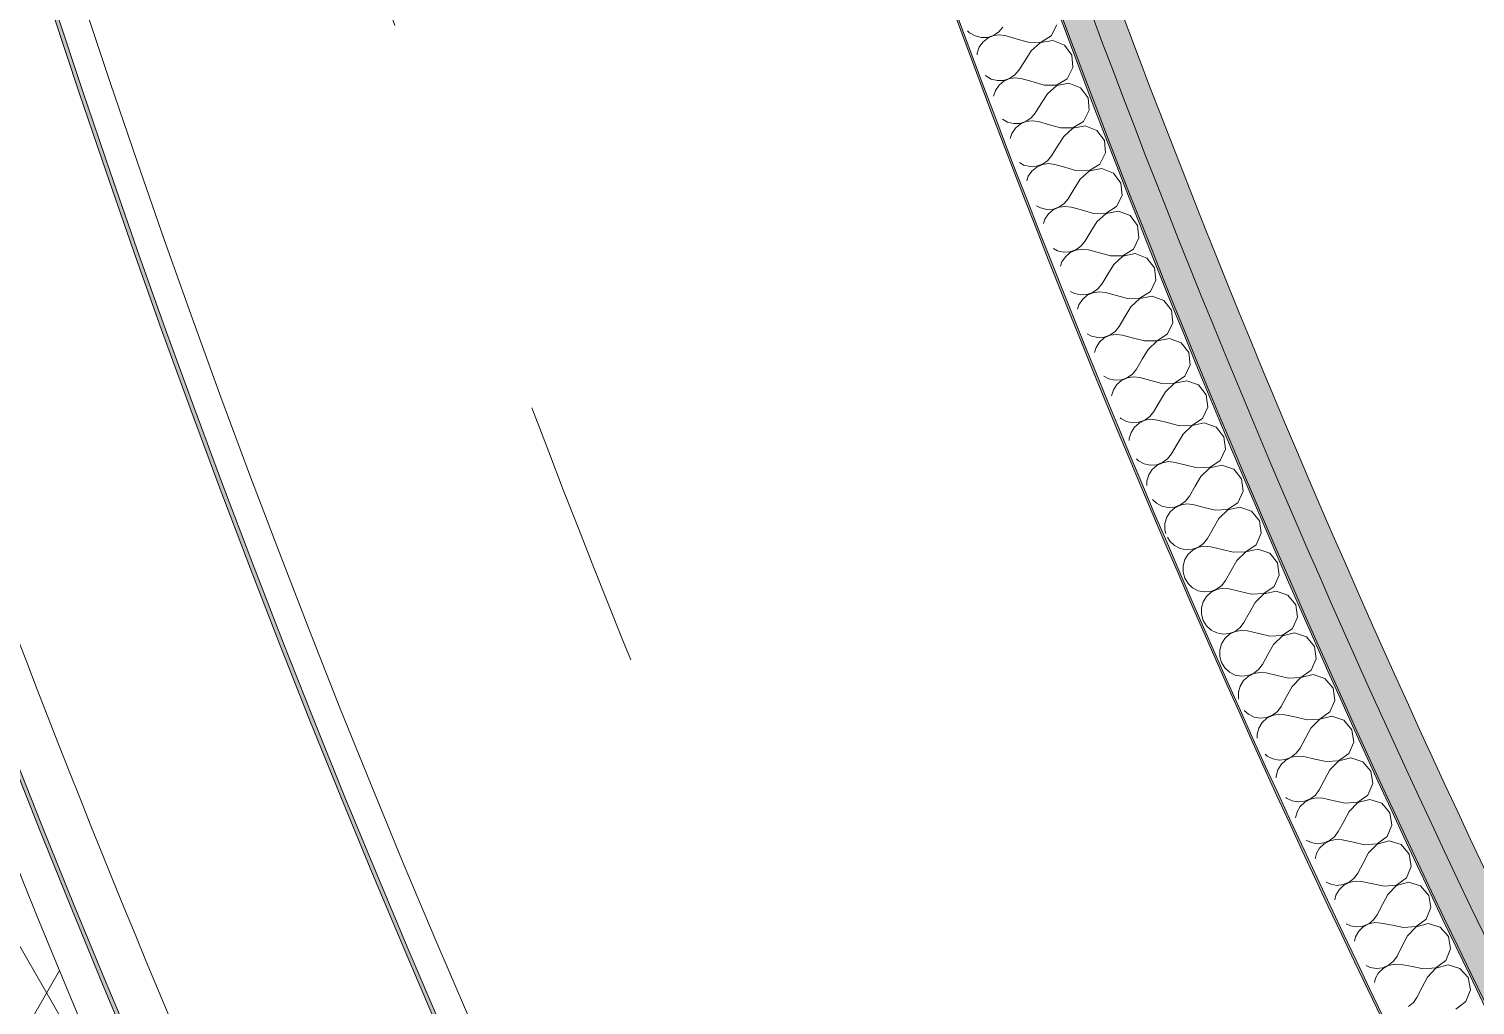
# Model space of a CAD drawing. Header units: millimetres. Extents: x -50172 to 74273, y -80883 to 11206.
# Drawn here: x -41434 to -40680, y -66356 to -65847 of the extents above; entities that cross this region are included whole.
import ezdxf

# ---------------------------------------------------------------- set-up
doc = ezdxf.new("R2010")
doc.units = ezdxf.units.MM
doc.header["$MEASUREMENT"] = 0
doc.linetypes.add('Double Dashed', pattern=[1093.611073, 529.166651, -211.666656, 141.111112, -211.666656])
for name, color, linetype in [('A-25-M_Wall_Ext', 7, 'Continuous'), ('A-25-M_Wall_Int', 7, 'Continuous'), ('New_A-15-MG_Structural_Grid_Phase_2', 7, 'Continuous'), ('New_A-20-M_Floor_Slab', 7, 'Continuous')]:
    doc.layers.add(name, color=color, linetype=linetype)
for name, color, linetype, lineweight in [('A-25-M_Wall_Ext_Pen_No__1', 7, 'Continuous', 13), ('A-25-M_Wall_Int_Pen_No__1', 7, 'Continuous', 13), ('A-25-M_Wall_Int_Pen_No__150', 7, 'Continuous', 0), ('New_A-20-M_Floor_Slab_Pen_No__89', 8, 'Continuous', 20)]:
    doc.layers.add(name, color=color, linetype=linetype, lineweight=lineweight)
for name, color, linetype, lineweight, true_color in [('A-25-M_Wall_Ext_Pen_No__107', 7, 'Continuous', 15, 0xa6a6a6), ('A-25-M_Wall_Int_Pen_No__107', 7, 'Continuous', 15, 0xa6a6a6), ('A-25-M_Wall_Int_Pen_No__81', 7, 'Continuous', 20, 0x6a6a6a), ('New_A-15-MG_Structural_Grid_Phase_2_Pen_No__222', 7, 'Continuous', 13, 0x65af33)]:
    doc.layers.add(name, color=color, linetype=linetype, lineweight=lineweight, true_color=true_color)
pattern_1 = [(60, (0, 0), (-43.30127, 25), []), (120, (0, 0), (43.30127, 25), [])]

# ---------------------------------------------------------------- blocks, each defined once
blk = doc.blocks.new('Slab_72_1', base_point=(-42333.29, -61441.2))
at = {"layer": 'New_A-20-M_Floor_Slab_Pen_No__89', "linetype": 'Continuous', "flags": 128}
blk.add_lwpolyline([(-42333.29, -61441.2), (-41972.22, -61401.42), (-41891.31, -61215.87), (-38443.39, -62719.34), (-39389.38, -64888.81), (-38066.61, -65465.6), (-36669.45, -66074.83), (-37137.69, -67148.64), (-37136.69, -67149.07), (-38218.56, -69630.14, -0.146996), (-40926.49, -67202.74, -0.080916), (-41673.87, -65403.74, -0.028315)], format="xyb", close=True, dxfattribs=at)
blk = doc.blocks.new('Wall_157_1', base_point=(-41867.68, -65448.92))
at = {"layer": 'A-25-M_Wall_Ext_Pen_No__107', "linetype": 'Continuous', "lineweight": 0, "true_color": 0x535353}
for points in [[(-41554.07, -65375.82, 0.226795), (-38161.1, -69523.83), (-38160.27, -69522.01, -0.226793), (-41552.13, -65375.36)], [(-41702.11, -65410.33, 0.226935), (-38224.12, -69662.16), (-38223.3, -69660.34, -0.226933), (-41700.16, -65409.87)]]:
    blk.add_hatch(color=251, dxfattribs=at).paths.add_polyline_path(points)
at = {"layer": 'A-25-M_Wall_Ext_Pen_No__107', "linetype": 'Continuous'}
h = blk.add_hatch(dxfattribs=at)
h.set_pattern_fill('Plaster_0001', color=256, style=0, pattern_type=2)
h.set_pattern_definition([(129.2839, (0, 0), (134.0639, 109.6671), [0, -100]), (129.2839, (-98.69, -16.13), (134.0639, 109.6671), [0, -100])])
h.paths.add_polyline_path([(-41552.13, -65375.36, 0.226793), (-38160.27, -69522.01), (-38154.05, -69508.36, -0.226779), (-41537.52, -65371.96)])
h = blk.add_hatch(dxfattribs=at)
h.set_pattern_fill('Batt_Insulation_0001', color=256, style=0, pattern_type=2)
h.set_pattern_definition(pattern_1)
h.paths.add_polyline_path([(-41817.04, -65437.12, 0.227038), (-38273.05, -69769.55), (-38231.59, -69678.54, -0.226951), (-41719.64, -65414.41)])
h = blk.add_hatch(dxfattribs=at)
h.set_pattern_fill('Plywood_0001', color=256, style=0, pattern_type=2)
h.set_pattern_definition([(0, (0, 0), (0, 200), [])])
h.paths.add_polyline_path([(-41719.64, -65414.41, 0.226951), (-38231.59, -69678.54), (-38224.12, -69662.16, -0.226935), (-41702.11, -65410.33)])
h = blk.add_hatch(dxfattribs=at)
h.set_pattern_fill('Batt_Insulation_0001', color=256, style=0, pattern_type=2)
h.set_pattern_definition(pattern_1)
h.paths.add_polyline_path([(-41841.39, -65442.79, 0.22706), (-38283.41, -69792.3), (-38273.05, -69769.55, -0.227038), (-41817.04, -65437.12)])
blk.add_hatch(color=256, dxfattribs=at).paths.add_polyline_path([(-41867.68, -65448.92, 0.227083), (-38294.61, -69816.87), (-38283.41, -69792.3, -0.22706), (-41841.39, -65442.79)])
at = {"layer": 'A-25-M_Wall_Ext_Pen_No__1', "linetype": 'Continuous'}
for radius, start, end in [(6211.09, 193.725814, 244.838824), (6209.09, 193.726008, 244.838609), (6194.09, 193.727472, 244.836991), (6381.09, 193.709723, 244.85662), (6363.09, 193.711386, 244.854781), (6361.09, 193.711571, 244.854576), (6481.09, 193.700651, 244.866652), (6506.09, 193.698427, 244.869112), (6533.09, 193.696044, 244.871747)]:
    blk.add_arc((-35520.36, -63902.08), radius, start, end, dxfattribs=at)
blk = doc.blocks.new('*X536')
at = {"layer": 'A-25-M_Wall_Int_Pen_No__150', "linetype": 'Continuous'}
for p, q in [((-40901.19, -65851.11), (-40898.23, -65845.32)), ((-40944.74, -65848.4), (-40943.7, -65849.48)), ((-40943.7, -65849.48), (-40940.85, -65851.14)), ((-40940.85, -65851.14), (-40937.66, -65851.95)), ((-40937.66, -65851.95), (-40934.37, -65851.86)), ((-40934.22, -65852.25), (-40936.77, -65854.32)), ((-40934.37, -65851.86), (-40931.24, -65850.86)), ((-40931.21, -65850.95), (-40934.22, -65852.25)), ((-40931.24, -65850.86), (-40928.5, -65849.05)), ((-40927.95, -65850.54), (-40931.21, -65850.95)), ((-40928.5, -65849.05), (-40926.36, -65846.55)), ((-40924.7, -65851.03), (-40927.95, -65850.54)), ((-40918.98, -65852.73), (-40924.7, -65851.03)), ((-40913.27, -65854.42), (-40918.98, -65852.73)), ((-40906.76, -65854.48), (-40901.19, -65851.11)), ((-40939.73, -65860.14), (-40939.78, -65860.98)), ((-40938.66, -65857.02), (-40939.73, -65860.14)), ((-40936.77, -65854.32), (-40938.66, -65857.02)), ((-40911.59, -65858.89), (-40914.79, -65863.92)), ((-40913.27, -65854.42), (-40906.76, -65854.48)), ((-40906.72, -65854.57), (-40911.59, -65858.89)), ((-40900.31, -65853.47), (-40906.72, -65854.57)), ((-40894.27, -65855.89), (-40900.31, -65853.47)), ((-40890.41, -65861.12), (-40894.27, -65855.89)), ((-40914.79, -65863.92), (-40917.99, -65868.95)), ((-40892.8, -65873.41), (-40889.86, -65867.6)), ((-40889.86, -65867.6), (-40890.41, -65861.12)), ((-40935.54, -65871.72), (-40935.31, -65871.95)), ((-40935.31, -65871.95), (-40932.45, -65873.6)), ((-40932.45, -65873.6), (-40929.26, -65874.4)), ((-40929.26, -65874.4), (-40925.97, -65874.29)), ((-40925.83, -65874.68), (-40928.37, -65876.77)), ((-40925.97, -65874.29), (-40922.85, -65873.29)), ((-40922.81, -65873.38), (-40925.83, -65874.68)), ((-40922.85, -65873.29), (-40920.12, -65871.46)), ((-40919.56, -65872.95), (-40922.81, -65873.38)), ((-40920.12, -65871.46), (-40917.99, -65868.95)), ((-40916.3, -65873.43), (-40919.56, -65872.95)), ((-40910.58, -65875.1), (-40916.3, -65873.43)), ((-40904.86, -65876.77), (-40910.58, -65875.1)), ((-40898.35, -65876.81), (-40892.8, -65873.41)), ((-40891.91, -65875.76), (-40898.32, -65876.9)), ((-40885.86, -65878.16), (-40891.91, -65875.76)), ((-40930.24, -65879.48), (-40931.28, -65882.53)), ((-40928.37, -65876.77), (-40930.24, -65879.48)), ((-40903.17, -65881.24), (-40906.35, -65886.28)), ((-40904.86, -65876.77), (-40898.35, -65876.81)), ((-40898.32, -65876.9), (-40903.17, -65881.24)), ((-40881.98, -65883.38), (-40885.86, -65878.16)), ((-40906.35, -65886.28), (-40909.52, -65891.32)), ((-40884.32, -65895.67), (-40881.4, -65889.86)), ((-40881.4, -65889.86), (-40881.98, -65883.38)), ((-40926.53, -65894.57), (-40923.97, -65896.03)), ((-40923.97, -65896.03), (-40920.77, -65896.82)), ((-40920.77, -65896.82), (-40917.49, -65896.69)), ((-40917.34, -65897.08), (-40919.87, -65899.18)), ((-40917.49, -65896.69), (-40914.36, -65895.68)), ((-40914.33, -65895.77), (-40917.34, -65897.08)), ((-40914.36, -65895.68), (-40911.64, -65893.84)), ((-40911.07, -65895.32), (-40914.33, -65895.77)), ((-40911.64, -65893.84), (-40909.52, -65891.32)), ((-40907.82, -65895.79), (-40911.07, -65895.32)), ((-40902.09, -65897.44), (-40907.82, -65895.79)), ((-40896.36, -65899.08), (-40902.09, -65897.44)), ((-40889.85, -65899.09), (-40884.32, -65895.67)), ((-40883.42, -65898.02), (-40889.82, -65899.18)), ((-40877.36, -65900.4), (-40883.42, -65898.02)), ((-40921.73, -65901.9), (-40922.61, -65904.51)), ((-40919.87, -65899.18), (-40921.73, -65901.9)), ((-40894.65, -65903.54), (-40897.81, -65908.6)), ((-40896.36, -65899.08), (-40889.85, -65899.09)), ((-40889.82, -65899.18), (-40894.65, -65903.54)), ((-40873.45, -65905.6), (-40877.36, -65900.4)), ((-40872.85, -65912.07), (-40873.45, -65905.6)), ((-40897.81, -65908.6), (-40900.96, -65913.66)), ((-40875.74, -65917.9), (-40872.85, -65912.07)), ((-40917.62, -65917.16), (-40915.39, -65918.42)), ((-40915.39, -65918.42), (-40912.19, -65919.2)), ((-40912.19, -65919.2), (-40908.9, -65919.06)), ((-40908.75, -65919.45), (-40911.28, -65921.56)), ((-40908.9, -65919.06), (-40905.79, -65918.03)), ((-40905.75, -65918.12), (-40908.75, -65919.45)), ((-40905.79, -65918.03), (-40903.07, -65916.18)), ((-40902.5, -65917.66), (-40905.75, -65918.12)), ((-40903.07, -65916.18), (-40900.96, -65913.66)), ((-40899.24, -65918.12), (-40902.5, -65917.66)), ((-40893.51, -65919.74), (-40899.24, -65918.12)), ((-40887.77, -65921.36), (-40893.51, -65919.74)), ((-40881.26, -65921.34), (-40875.74, -65917.9)), ((-40874.83, -65920.25), (-40881.23, -65921.43)), ((-40868.76, -65922.6), (-40874.83, -65920.25)), ((-40913.13, -65924.28), (-40913.89, -65926.61)), ((-40911.28, -65921.56), (-40913.13, -65924.28)), ((-40886.04, -65925.81), (-40889.18, -65930.88)), ((-40887.77, -65921.36), (-40881.26, -65921.34)), ((-40881.23, -65921.43), (-40886.04, -65925.81)), ((-40864.83, -65927.78), (-40868.76, -65922.6)), ((-40864.21, -65934.25), (-40864.83, -65927.78)), ((-40894.41, -65938.49), (-40892.31, -65935.95)), ((-40889.18, -65930.88), (-40892.31, -65935.95)), ((-40867.07, -65940.09), (-40864.21, -65934.25)), ((-40908.76, -65939.64), (-40906.72, -65940.78)), ((-40906.72, -65940.78), (-40903.51, -65941.54)), ((-40903.51, -65941.54), (-40900.23, -65941.39)), ((-40900.08, -65941.78), (-40902.59, -65943.9)), ((-40900.23, -65941.39), (-40897.12, -65940.35)), ((-40897.08, -65940.44), (-40900.08, -65941.78)), ((-40897.12, -65940.35), (-40894.41, -65938.49)), ((-40893.83, -65939.97), (-40897.08, -65940.44)), ((-40890.57, -65940.41), (-40893.83, -65939.97)), ((-40884.83, -65942.01), (-40890.57, -65940.41)), ((-40879.09, -65943.61), (-40884.83, -65942.01)), ((-40879.09, -65943.61), (-40872.58, -65943.56)), ((-40872.58, -65943.56), (-40867.07, -65940.09)), ((-40866.15, -65942.44), (-40872.54, -65943.65)), ((-40860.07, -65944.76), (-40866.15, -65942.44)), ((-40904.43, -65946.63), (-40905.14, -65948.81)), ((-40902.59, -65943.9), (-40904.43, -65946.63)), ((-40877.34, -65948.05), (-40880.45, -65953.13)), ((-40872.54, -65943.65), (-40877.34, -65948.05)), ((-40856.12, -65949.93), (-40860.07, -65944.76)), ((-40855.47, -65956.4), (-40856.12, -65949.93)), ((-40885.65, -65960.76), (-40883.57, -65958.21)), ((-40880.45, -65953.13), (-40883.57, -65958.21)), ((-40858.31, -65962.25), (-40855.47, -65956.4)), ((-40899.94, -65962), (-40897.95, -65963.1)), ((-40897.95, -65963.1), (-40894.75, -65963.85)), ((-40893.81, -65966.2), (-40895.64, -65968.94)), ((-40894.75, -65963.85), (-40891.46, -65963.69)), ((-40891.31, -65964.07), (-40893.81, -65966.2)), ((-40891.46, -65963.69), (-40888.35, -65962.63)), ((-40888.32, -65962.72), (-40891.31, -65964.07)), ((-40888.35, -65962.63), (-40885.65, -65960.76)), ((-40885.07, -65962.24), (-40888.32, -65962.72)), ((-40881.81, -65962.66), (-40885.07, -65962.24)), ((-40876.06, -65964.24), (-40881.81, -65962.66)), ((-40870.31, -65965.81), (-40876.06, -65964.24)), ((-40870.31, -65965.81), (-40863.8, -65965.74)), ((-40863.77, -65965.83), (-40868.54, -65970.25)), ((-40863.8, -65965.74), (-40858.31, -65962.25)), ((-40857.38, -65964.59), (-40863.77, -65965.83)), ((-40851.29, -65966.89), (-40857.38, -65964.59)), ((-40895.64, -65968.94), (-40896.34, -65971.12)), ((-40868.54, -65970.25), (-40871.64, -65975.34)), ((-40847.32, -65972.04), (-40851.29, -65966.89)), ((-40846.64, -65978.51), (-40847.32, -65972.04)), ((-40876.81, -65982.99), (-40874.73, -65980.44)), ((-40871.64, -65975.34), (-40874.73, -65980.44)), ((-40849.46, -65984.37), (-40846.64, -65978.51)), ((-40891.16, -65984.25), (-40889.09, -65985.39)), ((-40889.09, -65985.39), (-40885.88, -65986.12)), ((-40884.94, -65988.47), (-40886.76, -65991.22)), ((-40885.88, -65986.12), (-40882.6, -65985.94)), ((-40882.45, -65986.33), (-40884.94, -65988.47)), ((-40882.6, -65985.94), (-40879.5, -65984.87)), ((-40879.46, -65984.96), (-40882.45, -65986.33)), ((-40879.5, -65984.87), (-40876.81, -65982.99)), ((-40876.21, -65984.47), (-40879.46, -65984.96)), ((-40872.95, -65984.88), (-40876.21, -65984.47)), ((-40867.2, -65986.43), (-40872.95, -65984.88)), ((-40861.44, -65987.98), (-40867.2, -65986.43)), ((-40861.44, -65987.98), (-40854.93, -65987.88)), ((-40854.9, -65987.97), (-40859.66, -65992.41)), ((-40854.93, -65987.88), (-40849.46, -65984.37)), ((-40848.52, -65986.7), (-40854.9, -65987.97)), ((-40842.42, -65988.98), (-40848.52, -65986.7)), ((-40886.76, -65991.22), (-40887.5, -65993.54)), ((-40859.66, -65992.41), (-40862.73, -65997.52)), ((-40838.42, -65994.11), (-40842.42, -65988.98)), ((-40837.72, -66000.58), (-40838.42, -65994.11)), ((-40867.86, -66005.19), (-40865.8, -66002.63)), ((-40862.73, -65997.52), (-40865.8, -66002.63)), ((-40840.51, -66006.45), (-40837.72, -66000.58)), ((-40882.43, -66006.39), (-40880.14, -66007.63)), ((-40880.14, -66007.63), (-40876.93, -66008.35)), ((-40875.98, -66010.7), (-40877.78, -66013.45)), ((-40876.93, -66008.35), (-40873.65, -66008.16)), ((-40873.49, -66008.55), (-40875.98, -66010.7)), ((-40873.65, -66008.16), (-40870.55, -66007.08)), ((-40870.51, -66007.17), (-40873.49, -66008.55)), ((-40870.55, -66007.08), (-40867.86, -66005.19)), ((-40867.27, -66006.66), (-40870.51, -66007.17)), ((-40864, -66007.06), (-40867.27, -66006.66)), ((-40858.24, -66008.59), (-40864, -66007.06)), ((-40852.48, -66010.11), (-40858.24, -66008.59)), ((-40852.48, -66010.11), (-40845.97, -66009.99)), ((-40845.94, -66010.08), (-40850.68, -66014.54)), ((-40845.97, -66009.99), (-40840.51, -66006.45)), ((-40839.56, -66008.78), (-40845.94, -66010.08)), ((-40833.45, -66011.03), (-40839.56, -66008.78)), ((-40829.44, -66016.15), (-40833.45, -66011.03)), ((-40877.78, -66013.45), (-40878.61, -66016.09)), ((-40850.68, -66014.54), (-40853.73, -66019.65)), ((-40828.7, -66022.61), (-40829.44, -66016.15)), ((-40858.83, -66027.35), (-40856.78, -66024.78)), ((-40853.73, -66019.65), (-40856.78, -66024.78)), ((-40831.47, -66028.5), (-40828.7, -66022.61)), ((-40873.74, -66028.42), (-40871.1, -66029.84)), ((-40871.1, -66029.84), (-40867.89, -66030.55)), ((-40866.93, -66032.89), (-40868.72, -66035.65)), ((-40867.89, -66030.55), (-40864.6, -66030.35)), ((-40864.45, -66030.73), (-40866.93, -66032.89)), ((-40864.6, -66030.35), (-40861.51, -66029.25)), ((-40861.47, -66029.34), (-40864.45, -66030.73)), ((-40861.51, -66029.25), (-40858.83, -66027.35)), ((-40858.23, -66028.82), (-40861.47, -66029.34)), ((-40854.96, -66029.2), (-40858.23, -66028.82)), ((-40849.2, -66030.71), (-40854.96, -66029.2)), ((-40843.43, -66032.21), (-40849.2, -66030.71)), ((-40843.43, -66032.21), (-40836.92, -66032.06)), ((-40836.88, -66032.14), (-40841.61, -66036.62)), ((-40836.92, -66032.06), (-40831.47, -66028.5)), ((-40830.51, -66030.82), (-40836.88, -66032.14)), ((-40824.4, -66033.05), (-40830.51, -66030.82)), ((-40820.36, -66038.15), (-40824.4, -66033.05)), ((-40868.72, -66035.65), (-40869.67, -66038.75)), ((-40841.61, -66036.62), (-40844.64, -66041.76)), ((-40819.6, -66044.61), (-40820.36, -66038.15)), ((-40849.71, -66049.47), (-40847.66, -66046.89)), ((-40844.64, -66041.76), (-40847.66, -66046.89)), ((-40822.34, -66050.51), (-40819.6, -66044.61)), ((-40865.15, -66050.2), (-40864.88, -66050.47)), ((-40864.88, -66050.47), (-40861.97, -66052.02)), ((-40861.97, -66052.02), (-40858.75, -66052.71)), ((-40857.78, -66055.05), (-40859.56, -66057.82)), ((-40858.75, -66052.71), (-40855.47, -66052.49)), ((-40855.31, -66052.88), (-40857.78, -66055.05)), ((-40855.47, -66052.49), (-40852.38, -66051.38)), ((-40852.34, -66051.47), (-40855.31, -66052.88)), ((-40852.38, -66051.38), (-40849.71, -66049.47)), ((-40849.1, -66050.94), (-40852.34, -66051.47)), ((-40845.83, -66051.31), (-40849.1, -66050.94)), ((-40840.06, -66052.79), (-40845.83, -66051.31)), ((-40834.28, -66054.27), (-40840.06, -66052.79)), ((-40834.28, -66054.27), (-40827.78, -66054.09)), ((-40827.74, -66054.18), (-40832.44, -66058.67)), ((-40827.78, -66054.09), (-40822.34, -66050.51)), ((-40821.37, -66052.83), (-40827.74, -66054.18)), ((-40815.25, -66055.03), (-40821.37, -66052.83)), ((-40811.19, -66060.11), (-40815.25, -66055.03)), ((-40860.52, -66060.97), (-40860.53, -66061.92)), ((-40859.56, -66057.82), (-40860.52, -66060.97)), ((-40835.45, -66063.82), (-40838.46, -66068.97)), ((-40832.44, -66058.67), (-40835.45, -66063.82)), ((-40810.4, -66066.56), (-40811.19, -66060.11)), ((-40856.71, -66071.6), (-40855.66, -66072.61)), ((-40843.15, -66073.48), (-40840.49, -66071.55)), ((-40840.49, -66071.55), (-40838.46, -66068.97)), ((-40813.12, -66072.48), (-40810.4, -66066.56)), ((-40855.66, -66072.61), (-40852.74, -66074.15)), ((-40852.74, -66074.15), (-40849.52, -66074.83)), ((-40848.54, -66077.16), (-40850.31, -66079.94)), ((-40849.52, -66074.83), (-40846.24, -66074.6)), ((-40846.08, -66074.98), (-40848.54, -66077.16)), ((-40846.24, -66074.6), (-40843.15, -66073.48)), ((-40843.11, -66073.57), (-40846.08, -66074.98)), ((-40839.88, -66073.02), (-40843.11, -66073.57)), ((-40836.61, -66073.38), (-40839.88, -66073.02)), ((-40830.83, -66074.83), (-40836.61, -66073.38)), ((-40825.05, -66076.29), (-40830.83, -66074.83)), ((-40825.05, -66076.29), (-40818.54, -66076.08)), ((-40818.5, -66076.17), (-40823.19, -66080.69)), ((-40818.54, -66076.08), (-40813.12, -66072.48)), ((-40812.14, -66074.79), (-40818.5, -66076.17)), ((-40806.01, -66076.97), (-40812.14, -66074.79)), ((-40801.93, -66082.03), (-40806.01, -66076.97)), ((-40851.25, -66083.1), (-40851.28, -66085.38)), ((-40850.31, -66079.94), (-40851.25, -66083.1)), ((-40826.18, -66085.84), (-40829.16, -66091)), ((-40823.19, -66080.69), (-40826.18, -66085.84)), ((-40801.12, -66088.48), (-40801.93, -66082.03)), ((-40848.34, -66092.83), (-40846.34, -66094.72)), ((-40833.84, -66095.53), (-40831.18, -66093.59)), ((-40831.18, -66093.59), (-40829.16, -66091)), ((-40803.81, -66094.41), (-40801.12, -66088.48)), ((-40846.34, -66094.72), (-40843.42, -66096.25)), ((-40843.42, -66096.25), (-40840.2, -66096.91)), ((-40839.21, -66099.24), (-40840.96, -66102.03)), ((-40840.2, -66096.91), (-40836.92, -66096.67)), ((-40836.76, -66097.05), (-40839.21, -66099.24)), ((-40836.92, -66096.67), (-40833.84, -66095.53)), ((-40833.8, -66095.62), (-40836.76, -66097.05)), ((-40830.56, -66095.06), (-40833.8, -66095.62)), ((-40827.29, -66095.4), (-40830.56, -66095.06)), ((-40821.51, -66096.84), (-40827.29, -66095.4)), ((-40815.72, -66098.27), (-40821.51, -66096.84)), ((-40815.72, -66098.27), (-40809.22, -66098.03)), ((-40809.18, -66098.12), (-40813.84, -66102.66)), ((-40809.22, -66098.03), (-40803.81, -66094.41)), ((-40802.82, -66096.72), (-40809.18, -66098.12)), ((-40796.68, -66098.87), (-40802.82, -66096.72)), ((-40792.58, -66103.92), (-40796.68, -66098.87)), ((-40841.89, -66105.19), (-40841.93, -66108.5)), ((-40841.93, -66108.5), (-40841.39, -66110.46)), ((-40840.96, -66102.03), (-40841.89, -66105.19)), ((-40816.81, -66107.83), (-40819.77, -66113)), ((-40813.84, -66102.66), (-40816.81, -66107.83)), ((-40791.74, -66110.37), (-40792.58, -66103.92)), ((-40840.62, -66112.41), (-40839.35, -66114.53)), ((-40839.35, -66114.53), (-40836.94, -66116.79)), ((-40836.94, -66116.79), (-40834.01, -66118.3)), ((-40824.43, -66117.55), (-40821.78, -66115.6)), ((-40821.78, -66115.6), (-40819.77, -66113)), ((-40799.8, -66119.95), (-40794.41, -66116.3)), ((-40794.41, -66116.3), (-40791.74, -66110.37)), ((-40834.01, -66118.3), (-40830.78, -66118.96)), ((-40831.53, -66124.07), (-40832.45, -66127.24)), ((-40829.78, -66121.28), (-40831.53, -66124.07)), ((-40830.78, -66118.96), (-40827.51, -66118.7)), ((-40827.34, -66119.08), (-40829.78, -66121.28)), ((-40827.51, -66118.7), (-40824.43, -66117.55)), ((-40824.39, -66117.64), (-40827.34, -66119.08)), ((-40821.16, -66117.06), (-40824.39, -66117.64)), ((-40817.88, -66117.39), (-40821.16, -66117.06)), ((-40812.09, -66118.8), (-40817.88, -66117.39)), ((-40806.3, -66120.21), (-40812.09, -66118.8)), ((-40806.3, -66120.21), (-40799.8, -66119.95)), ((-40799.76, -66120.03), (-40804.41, -66124.59)), ((-40793.41, -66118.61), (-40799.76, -66120.03)), ((-40787.26, -66120.73), (-40793.41, -66118.61)), ((-40783.14, -66125.76), (-40787.26, -66120.73)), ((-40832.45, -66127.24), (-40832.46, -66130.55)), ((-40832.46, -66130.55), (-40831.58, -66133.74)), ((-40807.35, -66129.77), (-40810.29, -66134.96)), ((-40804.41, -66124.59), (-40807.35, -66129.77)), ((-40782.27, -66132.21), (-40783.14, -66125.76)), ((-40831.58, -66133.74), (-40829.86, -66136.57)), ((-40829.86, -66136.57), (-40827.44, -66138.82)), ((-40827.44, -66138.82), (-40824.51, -66140.32)), ((-40818, -66140.69), (-40814.93, -66139.53)), ((-40814.89, -66139.62), (-40817.84, -66141.07)), ((-40814.93, -66139.53), (-40812.29, -66137.57)), ((-40811.66, -66139.03), (-40814.89, -66139.62)), ((-40812.29, -66137.57), (-40810.29, -66134.96)), ((-40808.39, -66139.34), (-40811.66, -66139.03)), ((-40802.59, -66140.73), (-40808.39, -66139.34)), ((-40790.29, -66141.82), (-40784.91, -66138.15)), ((-40784.91, -66138.15), (-40782.27, -66132.21)), ((-40824.51, -66140.32), (-40821.28, -66140.96)), ((-40822, -66146.08), (-40822.91, -66149.25)), ((-40820.27, -66143.28), (-40822, -66146.08)), ((-40821.28, -66140.96), (-40818, -66140.69)), ((-40817.84, -66141.07), (-40820.27, -66143.28)), ((-40796.79, -66142.11), (-40802.59, -66140.73)), ((-40794.88, -66146.49), (-40797.8, -66151.68)), ((-40796.79, -66142.11), (-40790.29, -66141.82)), ((-40790.25, -66141.91), (-40794.88, -66146.49)), ((-40783.91, -66140.46), (-40790.25, -66141.91)), ((-40777.75, -66142.55), (-40783.91, -66140.46)), ((-40773.6, -66147.57), (-40777.75, -66142.55)), ((-40822.91, -66149.25), (-40822.91, -66152.56)), ((-40822.91, -66152.56), (-40822.01, -66155.74)), ((-40797.8, -66151.68), (-40800.72, -66156.88)), ((-40775.33, -66159.97), (-40772.71, -66154.01)), ((-40772.71, -66154.01), (-40773.6, -66147.57)), ((-40822.01, -66155.74), (-40820.28, -66158.57)), ((-40820.28, -66158.57), (-40817.85, -66160.81)), ((-40817.85, -66160.81), (-40814.91, -66162.3)), ((-40808.41, -66162.64), (-40805.34, -66161.47)), ((-40805.3, -66161.55), (-40808.24, -66163.02)), ((-40805.34, -66161.47), (-40802.71, -66159.49)), ((-40802.07, -66160.95), (-40805.3, -66161.55)), ((-40802.71, -66159.49), (-40800.72, -66156.88)), ((-40798.8, -66161.26), (-40802.07, -66160.95)), ((-40792.99, -66162.62), (-40798.8, -66161.26)), ((-40780.69, -66163.66), (-40775.33, -66159.97)), ((-40814.91, -66162.3), (-40811.68, -66162.93)), ((-40812.39, -66168.05), (-40813.28, -66171.22)), ((-40810.66, -66165.24), (-40812.39, -66168.05)), ((-40811.68, -66162.93), (-40808.41, -66162.64)), ((-40808.24, -66163.02), (-40810.66, -66165.24)), ((-40787.19, -66163.97), (-40792.99, -66162.62)), ((-40785.26, -66168.34), (-40788.16, -66173.55)), ((-40787.19, -66163.97), (-40780.69, -66163.66)), ((-40780.65, -66163.74), (-40785.26, -66168.34)), ((-40774.31, -66162.27), (-40780.65, -66163.74)), ((-40768.14, -66164.34), (-40774.31, -66162.27)), ((-40763.98, -66169.33), (-40768.14, -66164.34)), ((-40763.06, -66175.77), (-40763.98, -66169.33)), ((-40813.28, -66171.22), (-40813.27, -66174.53)), ((-40813.27, -66174.53), (-40812.36, -66177.71)), ((-40788.16, -66173.55), (-40791.06, -66178.75)), ((-40765.66, -66181.74), (-40763.06, -66175.77)), ((-40812.36, -66177.71), (-40810.61, -66180.53)), ((-40810.61, -66180.53), (-40808.18, -66182.76)), ((-40808.18, -66182.76), (-40805.23, -66184.24)), ((-40805.23, -66184.24), (-40801.99, -66184.85)), ((-40801.99, -66184.85), (-40798.72, -66184.55)), ((-40798.72, -66184.55), (-40795.66, -66183.36)), ((-40795.62, -66183.45), (-40798.55, -66184.93)), ((-40795.66, -66183.36), (-40793.04, -66181.38)), ((-40792.39, -66182.84), (-40795.62, -66183.45)), ((-40793.04, -66181.38), (-40791.06, -66178.75)), ((-40789.11, -66183.13), (-40792.39, -66182.84)), ((-40783.31, -66184.46), (-40789.11, -66183.13)), ((-40777.5, -66185.8), (-40783.31, -66184.46)), ((-40771, -66185.45), (-40765.66, -66181.74)), ((-40764.63, -66184.03), (-40770.96, -66185.54)), ((-40758.45, -66186.08), (-40764.63, -66184.03)), ((-40802.68, -66189.97), (-40803.55, -66193.15)), ((-40800.96, -66187.16), (-40802.68, -66189.97)), ((-40798.55, -66184.93), (-40800.96, -66187.16)), ((-40775.55, -66190.15), (-40778.43, -66195.37)), ((-40777.5, -66185.8), (-40771, -66185.45)), ((-40770.96, -66185.54), (-40775.55, -66190.15)), ((-40754.27, -66191.06), (-40758.45, -66186.08)), ((-40753.32, -66197.49), (-40754.27, -66191.06)), ((-40803.55, -66193.15), (-40803.53, -66196.46)), ((-40803.53, -66196.46), (-40803.42, -66196.84)), ((-40778.43, -66195.37), (-40781.3, -66200.59)), ((-40755.89, -66203.47), (-40753.32, -66197.49)), ((-40800.64, -66202.64), (-40798.41, -66204.67)), ((-40798.41, -66204.67), (-40795.45, -66206.13)), ((-40795.45, -66206.13), (-40792.21, -66206.73)), ((-40792.21, -66206.73), (-40788.94, -66206.42)), ((-40788.77, -66206.8), (-40791.18, -66209.04)), ((-40788.94, -66206.42), (-40785.88, -66205.22)), ((-40785.84, -66205.31), (-40788.77, -66206.8)), ((-40785.88, -66205.22), (-40783.27, -66203.23)), ((-40782.62, -66204.68), (-40785.84, -66205.31)), ((-40783.27, -66203.23), (-40781.3, -66200.59)), ((-40779.34, -66204.96), (-40782.62, -66204.68)), ((-40773.53, -66206.27), (-40779.34, -66204.96)), ((-40767.71, -66207.58), (-40773.53, -66206.27)), ((-40767.71, -66207.58), (-40761.22, -66207.21)), ((-40761.18, -66207.29), (-40765.75, -66211.93)), ((-40761.22, -66207.21), (-40755.89, -66203.47)), ((-40754.85, -66205.76), (-40761.18, -66207.29)), ((-40748.67, -66207.78), (-40754.85, -66205.76)), ((-40792.88, -66211.86), (-40793.74, -66215.04)), ((-40791.18, -66209.04), (-40792.88, -66211.86)), ((-40765.75, -66211.93), (-40768.61, -66217.16)), ((-40744.46, -66212.74), (-40748.67, -66207.78)), ((-40743.49, -66219.17), (-40744.46, -66212.74)), ((-40793.74, -66215.04), (-40793.72, -66217.1)), ((-40773.42, -66225.03), (-40771.46, -66222.39)), ((-40768.61, -66217.16), (-40771.46, -66222.39)), ((-40746.03, -66225.16), (-40743.49, -66219.17)), ((-40789.7, -66225.5), (-40788.54, -66226.54)), ((-40788.54, -66226.54), (-40785.58, -66227.99)), ((-40785.58, -66227.99), (-40782.34, -66228.58)), ((-40782.34, -66228.58), (-40779.07, -66228.25)), ((-40778.9, -66228.63), (-40781.3, -66230.88)), ((-40779.07, -66228.25), (-40776.02, -66227.04)), ((-40775.98, -66227.13), (-40778.9, -66228.63)), ((-40776.02, -66227.04), (-40773.42, -66225.03)), ((-40772.76, -66226.48), (-40775.98, -66227.13)), ((-40769.48, -66226.75), (-40772.76, -66226.48)), ((-40763.66, -66228.03), (-40769.48, -66226.75)), ((-40757.84, -66229.32), (-40763.66, -66228.03)), ((-40757.84, -66229.32), (-40751.35, -66228.92)), ((-40751.31, -66229.01), (-40755.86, -66233.66)), ((-40751.35, -66228.92), (-40746.03, -66225.16)), ((-40744.99, -66227.45), (-40751.31, -66229.01)), ((-40738.79, -66229.44), (-40744.99, -66227.45)), ((-40734.57, -66234.39), (-40738.79, -66229.44)), ((-40782.98, -66233.71), (-40783.84, -66236.89)), ((-40783.84, -66236.89), (-40783.82, -66237.77)), ((-40781.3, -66230.88), (-40782.98, -66233.71)), ((-40755.86, -66233.66), (-40758.69, -66238.9)), ((-40733.57, -66240.81), (-40734.57, -66234.39)), ((-40763.47, -66246.8), (-40761.53, -66244.15)), ((-40758.69, -66238.9), (-40761.53, -66244.15)), ((-40736.09, -66246.81), (-40733.57, -66240.81)), ((-40778.87, -66248.11), (-40778.59, -66248.36)), ((-40778.59, -66248.36), (-40775.62, -66249.81)), ((-40775.62, -66249.81), (-40772.38, -66250.38)), ((-40771.33, -66252.68), (-40773, -66255.51)), ((-40772.38, -66250.38), (-40769.11, -66250.04)), ((-40768.94, -66250.42), (-40771.33, -66252.68)), ((-40769.11, -66250.04), (-40766.07, -66248.81)), ((-40766.03, -66248.9), (-40768.94, -66250.42)), ((-40766.07, -66248.81), (-40763.47, -66246.8)), ((-40762.81, -66248.24), (-40766.03, -66248.9)), ((-40759.53, -66248.49), (-40762.81, -66248.24)), ((-40753.7, -66249.76), (-40759.53, -66248.49)), ((-40747.88, -66251.02), (-40753.7, -66249.76)), ((-40747.88, -66251.02), (-40741.38, -66250.59)), ((-40741.34, -66250.68), (-40745.87, -66255.35)), ((-40741.38, -66250.59), (-40736.09, -66246.81)), ((-40735.03, -66249.1), (-40741.34, -66250.68)), ((-40728.83, -66251.06), (-40735.03, -66249.1)), ((-40724.58, -66255.99), (-40728.83, -66251.06)), ((-40773, -66255.51), (-40773.83, -66258.65)), ((-40745.87, -66255.35), (-40748.69, -66260.61)), ((-40723.55, -66262.41), (-40724.58, -66255.99)), ((-40753.44, -66268.52), (-40751.5, -66265.86)), ((-40748.69, -66260.61), (-40751.5, -66265.86)), ((-40726.05, -66268.42), (-40723.55, -66262.41)), ((-40768.25, -66270.29), (-40765.58, -66271.58)), ((-40765.58, -66271.58), (-40762.33, -66272.14)), ((-40761.27, -66274.43), (-40762.93, -66277.27)), ((-40762.33, -66272.14), (-40759.06, -66271.78)), ((-40758.89, -66272.16), (-40761.27, -66274.43)), ((-40759.06, -66271.78), (-40756.02, -66270.55)), ((-40755.98, -66270.63), (-40758.89, -66272.16)), ((-40756.02, -66270.55), (-40753.44, -66268.52)), ((-40752.76, -66269.96), (-40755.98, -66270.63)), ((-40749.48, -66270.2), (-40752.76, -66269.96)), ((-40743.65, -66271.44), (-40749.48, -66270.2)), ((-40737.82, -66272.68), (-40743.65, -66271.44)), ((-40737.82, -66272.68), (-40731.33, -66272.22)), ((-40731.29, -66272.31), (-40735.8, -66277)), ((-40731.33, -66272.22), (-40726.05, -66268.42)), ((-40724.99, -66270.7), (-40731.29, -66272.31)), ((-40718.78, -66272.64), (-40724.99, -66270.7)), ((-40714.51, -66277.55), (-40718.78, -66272.64)), ((-40762.93, -66277.27), (-40763.62, -66279.96)), ((-40738.6, -66282.27), (-40741.39, -66287.54)), ((-40735.8, -66277), (-40738.6, -66282.27)), ((-40713.45, -66283.97), (-40714.51, -66277.55)), ((-40745.89, -66292.24), (-40743.31, -66290.2)), ((-40743.31, -66290.2), (-40741.39, -66287.54)), ((-40721.19, -66293.81), (-40715.93, -66289.99)), ((-40715.93, -66289.99), (-40713.45, -66283.97)), ((-40757.76, -66292.2), (-40755.44, -66293.31)), ((-40755.44, -66293.31), (-40752.19, -66293.86)), ((-40751.11, -66296.15), (-40752.77, -66298.99)), ((-40752.19, -66293.86), (-40748.92, -66293.49)), ((-40748.75, -66293.87), (-40751.11, -66296.15)), ((-40748.92, -66293.49), (-40745.89, -66292.24)), ((-40745.85, -66292.33), (-40748.75, -66293.87)), ((-40742.63, -66291.64), (-40745.85, -66292.33)), ((-40739.35, -66291.86), (-40742.63, -66291.64)), ((-40733.52, -66293.08), (-40739.35, -66291.86)), ((-40727.68, -66294.29), (-40733.52, -66293.08)), ((-40727.68, -66294.29), (-40721.19, -66293.81)), ((-40721.15, -66293.9), (-40725.64, -66298.61)), ((-40714.85, -66292.26), (-40721.15, -66293.9)), ((-40708.63, -66294.18), (-40714.85, -66292.26)), ((-40704.35, -66299.07), (-40708.63, -66294.18)), ((-40752.77, -66298.99), (-40753.37, -66301.38)), ((-40728.41, -66303.89), (-40731.18, -66309.17)), ((-40725.64, -66298.61), (-40728.41, -66303.89)), ((-40705.71, -66311.51), (-40703.26, -66305.49)), ((-40703.26, -66305.49), (-40704.35, -66299.07)), ((-40735.66, -66313.89), (-40733.09, -66311.84)), ((-40733.09, -66311.84), (-40731.18, -66309.17)), ((-40710.96, -66315.36), (-40705.71, -66311.51)), ((-40747.33, -66314), (-40745.21, -66315)), ((-40745.21, -66315), (-40741.96, -66315.53)), ((-40740.87, -66317.82), (-40742.51, -66320.67)), ((-40741.96, -66315.53), (-40738.69, -66315.15)), ((-40738.52, -66315.53), (-40740.87, -66317.82)), ((-40738.69, -66315.15), (-40735.66, -66313.89)), ((-40735.62, -66313.98), (-40738.52, -66315.53)), ((-40732.41, -66313.28), (-40735.62, -66313.98)), ((-40729.13, -66313.49), (-40732.41, -66313.28)), ((-40723.29, -66314.68), (-40729.13, -66313.49)), ((-40717.45, -66315.87), (-40723.29, -66314.68)), ((-40715.39, -66320.18), (-40718.14, -66325.46)), ((-40717.45, -66315.87), (-40710.96, -66315.36)), ((-40710.92, -66315.45), (-40715.39, -66320.18)), ((-40704.63, -66313.78), (-40710.92, -66315.45)), ((-40698.4, -66315.67), (-40704.63, -66313.78)), ((-40694.09, -66320.55), (-40698.4, -66315.67)), ((-40692.98, -66326.96), (-40694.09, -66320.55)), ((-40742.51, -66320.67), (-40743.07, -66322.9)), ((-40718.14, -66325.46), (-40720.88, -66330.75)), ((-40695.41, -66333), (-40692.98, -66326.96)), ((-40728.37, -66336.77), (-40725.35, -66335.5)), ((-40725.31, -66335.58), (-40728.19, -66337.15)), ((-40725.35, -66335.5), (-40722.79, -66333.44)), ((-40722.1, -66334.87), (-40725.31, -66335.58)), ((-40722.79, -66333.44), (-40720.88, -66330.75)), ((-40718.81, -66335.07), (-40722.1, -66334.87)), ((-40712.97, -66336.23), (-40718.81, -66335.07)), ((-40700.64, -66336.86), (-40695.41, -66333)), ((-40694.31, -66335.26), (-40700.6, -66336.95)), ((-40688.08, -66337.13), (-40694.31, -66335.26)), ((-40736.95, -66335.69), (-40734.89, -66336.65)), ((-40734.89, -66336.65), (-40731.64, -66337.16)), ((-40732.17, -66342.31), (-40732.71, -66344.53)), ((-40730.54, -66339.45), (-40732.17, -66342.31)), ((-40731.64, -66337.16), (-40728.37, -66336.77)), ((-40728.19, -66337.15), (-40730.54, -66339.45)), ((-40707.12, -66337.4), (-40712.97, -66336.23)), ((-40705.05, -66341.7), (-40707.78, -66347)), ((-40707.12, -66337.4), (-40700.64, -66336.86)), ((-40700.6, -66336.95), (-40705.05, -66341.7)), ((-40683.75, -66341.98), (-40688.08, -66337.13)), ((-40682.62, -66348.39), (-40683.75, -66341.98)), ((-40707.78, -66347), (-40710.5, -66352.3)), ((-40685.01, -66354.44), (-40682.62, -66348.39)), ((-40714.94, -66357.06), (-40712.39, -66354.99)), ((-40712.39, -66354.99), (-40710.5, -66352.3)), ((-40690.23, -66358.33), (-40685.01, -66354.44))]:
    blk.add_line(p, q, dxfattribs=at)
blk = doc.blocks.new('Wall_191_1', base_point=(-41179.5, -64565.64))
at = {"layer": 'A-25-M_Wall_Int_Pen_No__107', "linetype": 'Continuous'}
for points in [[(-40590.37, -66489.08, -0.088925), (-41194.31, -64568.08), (-41209.12, -64570.51, 0.088898), (-40603.7, -66495.96)], [(-40577.04, -66482.19, -0.088953), (-41179.5, -64565.64), (-41194.31, -64568.08, 0.088925), (-40590.37, -66489.08)]]:
    blk.add_hatch(color=256, dxfattribs=at).paths.add_polyline_path(points)
at = {"layer": 'A-25-M_Wall_Int_Pen_No__81', "linetype": 'Continuous', "lineweight": 0, "true_color": 0x353535}
for points in [[(-40603.7, -66495.96, -0.088898), (-41209.12, -64570.51), (-41210.1, -64570.68, 0.088897), (-40604.58, -66496.42)], [(-40649.01, -66519.37, -0.088807), (-41259.47, -64578.8), (-41260.46, -64578.96, 0.088806), (-40649.9, -66519.83)]]:
    blk.add_hatch(color=250, dxfattribs=at).paths.add_polyline_path(points)
at = {"layer": 'A-25-M_Wall_Int_Pen_No__1', "linetype": 'Continuous'}
for radius, start, end in [(5721.97, 187.29481, 207.61499), (5720.97, 187.29446, 207.61504), (5705.97, 187.28907, 207.61581), (5690.97, 187.28365, 207.61658), (5772.97, 187.312928, 207.612407), (5771.97, 187.312576, 207.612457)]:
    blk.add_arc((-35534.44, -63844.13), radius, start, end, dxfattribs=at)
at = {"layer": 'A-25-M_Wall_Int', "color": 250, "lineweight": 50, "true_color": 0x2a2a2a}
blk.add_blockref('*X536', (0, 0), dxfattribs=at)
blk = doc.blocks.new('Standard grid marker_25')
at = {"layer": 'New_A-15-MG_Structural_Grid_Phase_2_Pen_No__222', "linetype": 'Double Dashed'}
blk.add_arc((0, 0), 6044.09, 0, 51.078354, dxfattribs=at)

msp = doc.modelspace()

# ---------------------------------------------------------------- block references
at = {"layer": 'A-25-M_Wall_Ext', "color": 250, "lineweight": 50, "true_color": 0x2a2a2a}
msp.add_blockref('Wall_157_1', (-41867.68, -65448.92), dxfattribs=at)
at = {"layer": 'A-25-M_Wall_Int', "color": 250, "lineweight": 50, "true_color": 0x2a2a2a}
msp.add_blockref('Wall_191_1', (-41179.5, -64565.64), dxfattribs=at)
at = {"layer": 'New_A-15-MG_Structural_Grid_Phase_2', "color": 8, "linetype": 'Continuous', "lineweight": 15, "zscale": 1000, "rotation": 193.7422622324414}
msp.add_blockref('Standard grid marker_25', (-35520.36, -63902.08), dxfattribs=at)
at = {"layer": 'New_A-20-M_Floor_Slab', "color": 8, "linetype": 'Continuous', "lineweight": 20}
msp.add_blockref('Slab_72_1', (-42333.29, -61441.2), dxfattribs=at)

doc.saveas('drawing.dxf')
